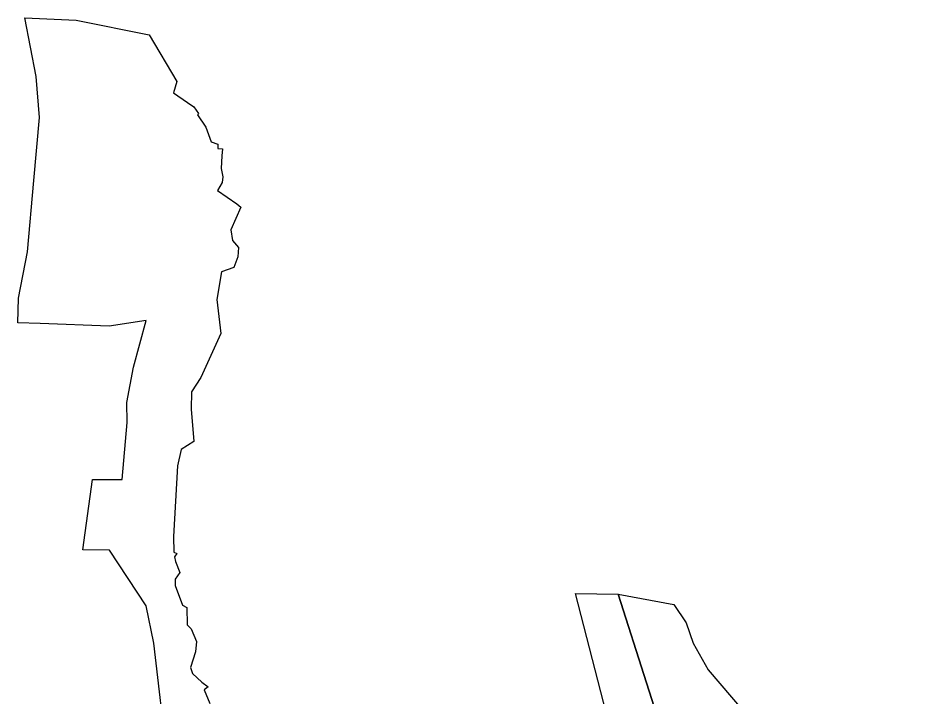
# Model space of a CAD drawing. Extents: x 544494 to 549037, y 1840490 to 1845220.
# Drawn here: x 547770.5 to 548242.1, y 1842411.8 to 1842771 of the extents above; entities that cross this region are included whole.
import ezdxf

# ---------------------------------------------------------------- set-up
doc = ezdxf.new("R2010")
doc.units = 0
doc.layers.add('Level 30', color=7, linetype='Continuous')

msp = doc.modelspace()

# ---------------------------------------------------------------- linework, layer by layer
at = {"layer": 'Level 30'}
msp.add_lwpolyline([(547849.68, 1842378.3), (547842.43, 1842440.39), (547838.41, 1842460.13), (547818.93, 1842489.61), (547804.93, 1842489.68), (547809.99, 1842526.85), (547825.66, 1842526.91), (547828.33, 1842557.01), (547828.24, 1842567.58), (547831.79, 1842586.34), (547838.45, 1842610.99), (547818.78, 1842607.95), (547782.3453, 1842609.3313), (547770.51, 1842609.78), (547770.93, 1842622.86), (547775.55, 1842647.25), (547778.9256, 1842685.0839), (547781.89, 1842718.31), (547780.22, 1842740.06), (547774.28, 1842771.02), (547801.4, 1842769.79), (547839.94, 1842762.11), (547854.7, 1842737.42), (547852.95, 1842731.36), (547860.2, 1842726.32), (547863.68, 1842723.91), (547866.08, 1842720.48), (547865.55, 1842719.7), (547869.96, 1842713.23), (547870.68, 1842711.21), (547872.76, 1842705.5), (547876.4, 1842704.18), (547876.37, 1842701.95), (547878.88, 1842701.84), (547878.39, 1842698.08), (547878.03, 1842691.3), (547878.89, 1842686.97), (547878.71, 1842683.98), (547876.15, 1842679.71), (547886.35, 1842672.6), (547888.49, 1842670.82), (547883.14, 1842658.93), (547884.03, 1842653.29), (547887.22, 1842649.65), (547886.85, 1842644.7), (547884.72, 1842638.97), (547878.22, 1842636.71), (547875.73, 1842622.08), (547877.83, 1842604.02), (547867.35, 1842580.76), (547862.38, 1842573.25), (547862.24, 1842564.1), (547863.57, 1842546.99), (547856.99, 1842542.72), (547855.07, 1842534.17), (547852.79, 1842496.69), (547853.12, 1842488.55), (547854.65, 1842487.75), (547853.46, 1842486.02), (547853.92, 1842483.53), (547856.31, 1842477.71), (547853.68, 1842474.15), (547853.8, 1842470.83), (547857.71, 1842460.54), (547859.87, 1842459.24), (547860.07, 1842449.97), (547862.21, 1842447.91), (547865.07, 1842441.17), (547864.55, 1842435.73), (547861.93, 1842427.44), (547862.89, 1842424.26), (547867.86, 1842419.81), (547871.22, 1842417.2), (547869.04, 1842415.73), (547872.17, 1842408.54)], dxfattribs=at)
for points in [[(548148.07, 1842278.71), (548150.71, 1842267.44), (548114.71, 1842258.67), (548089.01, 1842344.49), (548083.72, 1842355.44), (548078.43, 1842353.71), (548058.02, 1842363.76), (548083.48, 1842377.91), (548086.39, 1842385.91), (548065.58, 1842466.58), (548088.12, 1842466.35)], [(548242.11, 1842328.38), (548209.38, 1842289.72), (548195.07, 1842303.46), (548186.65, 1842297.91), (548148.07, 1842278.71), (548088.12, 1842466.35), (548117.56, 1842460.78), (548124.1, 1842451.13), (548127.89, 1842440.37), (548135.73, 1842426.18), (548154.24, 1842404.6), (548157.24, 1842394.93), (548193.47, 1842358.35), (548229.57, 1842341.43)]]:
    msp.add_lwpolyline(points, close=True, dxfattribs=at)

doc.saveas('drawing.dxf')
